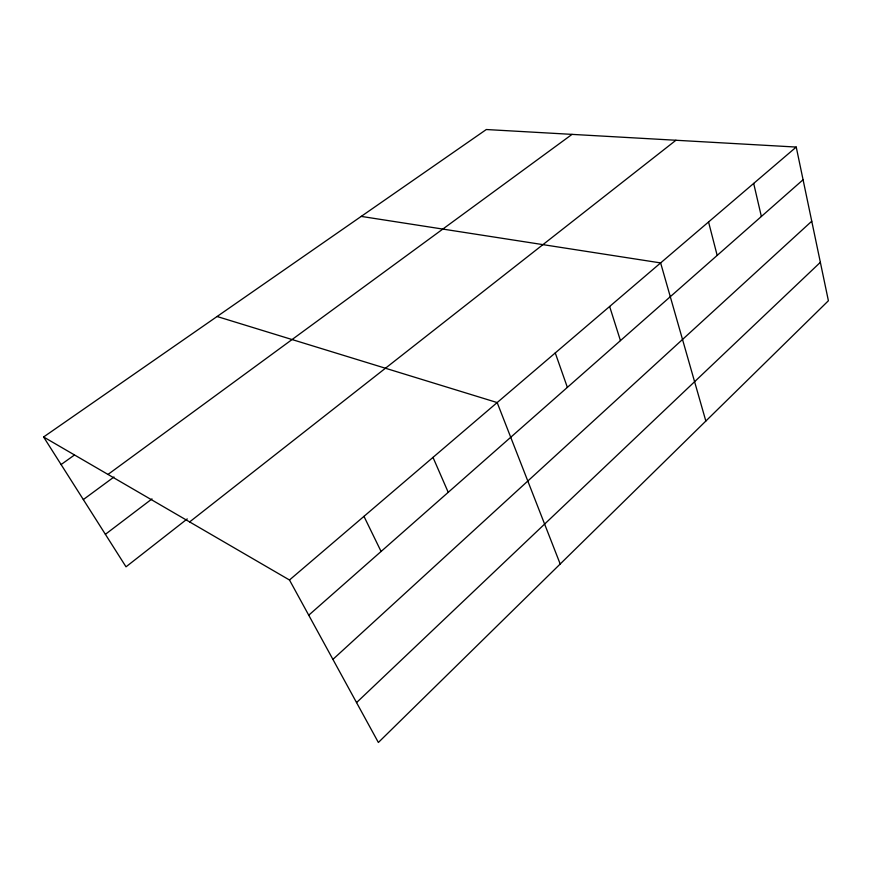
<?xml version="1.0" encoding="UTF-8"?>
<svg xmlns="http://www.w3.org/2000/svg" width="872" height="872" viewBox="0 0 872 872"><rect width="100%" height="100%" fill="white"/><g stroke="black" fill="none" stroke-linecap="round" stroke-linejoin="round"><path stroke-width="1.31" d="M356.55 702.592L820.356 262.33M332.908 659.374L811.756 221.215M308.743 615.196L803.079 179.741M289.482 580L796.234 147.063L828.4 300.753L378.372 742.475L289.482 580L43.6 436.981L486.314 129.525L796.234 147.063M189.638 521.914L675.942 140.25M187.251 518.905L126.015 566.822L43.6 436.981M105.381 534.318L152 498.904M83.331 499.569L113.97 477.006M107.997 474.433L572.043 134.375M61.095 464.547L74.36 455.086M361.226 216.398L660.627 262.919L705.84 421.045M217.074 316.503L497.171 402.57L560.195 563.999M363.973 516.366L381.086 551.475M433.003 457.386L448.23 492.331M555.257 352.931L567.367 387.375M609.637 306.486L620.45 340.614M708.554 221.968L717.176 255.409M753.681 183.425L761.365 216.485"/></g></svg>
